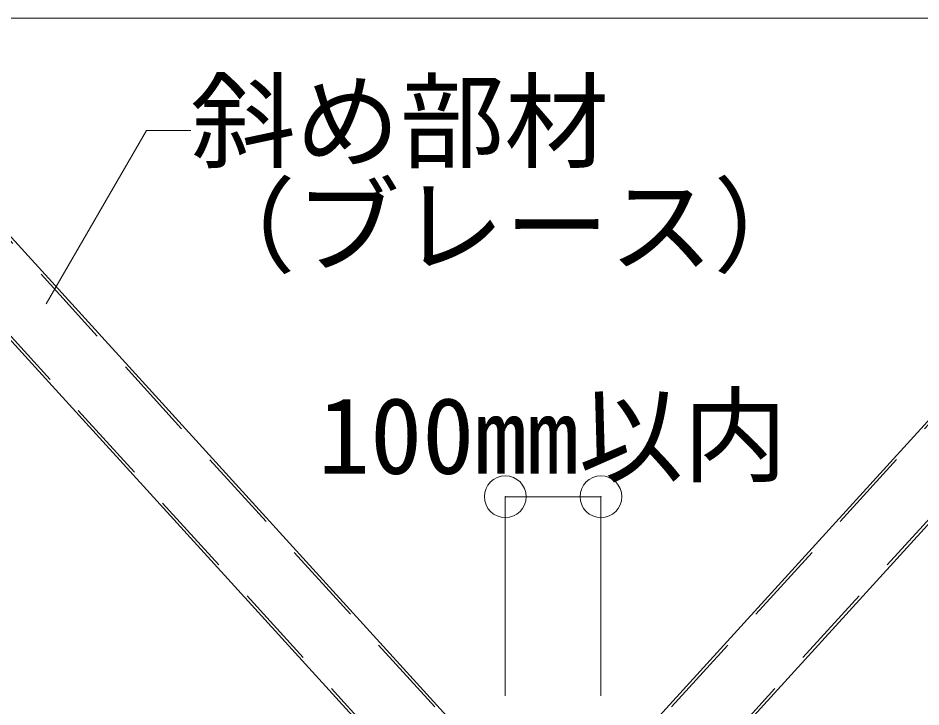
# Model space of a CAD drawing. Units: millimetres on the paper, with parts at other scales. Extents: x -195 to 195, y -140 to 138.
# Drawn here: x -103.68 to -90.72, y 21.87 to 31.77 of the extents above; entities that cross this region are included whole.
import ezdxf
from ezdxf.enums import TextEntityAlignment as Align

# ---------------------------------------------------------------- set-up
doc = ezdxf.new("R2010")
doc.units = ezdxf.units.MM
doc.header["$PDMODE"] = 32
doc.header["$PDSIZE"] = 0.6
doc.linetypes.add('DASHED1', pattern=[1.8, 1.2, -0.6])
for name, color, linetype, lineweight in [('7-4_ブレース・補強材', 3, 'DASHED1', 18), ('7-5_寸法', 4, 'Continuous', 9), ('7-6_文字', 3, 'Continuous', 18), ('7-9_躯体他', 4, 'Continuous', 9)]:
    doc.layers.add(name, color=color, linetype=linetype, lineweight=lineweight)
doc.styles.add('ＭＳ ゴシック', font='')
doc.styles.get('ＭＳ ゴシック').set_extended_font_data('MS Gothic')

msp = doc.modelspace()

# ---------------------------------------------------------------- linework, layer by layer
at = {"layer": '7-4_ブレース・補強材'}
for p, q in [((-105.774, 30.748), (-96.029, 20.038)), ((-86.224, 30.748), (-95.97, 20.038)), ((-106.451, 30.124), (-96.709, 19.419)), ((-85.548, 30.124), (-95.289, 19.419))]:
    msp.add_line(p, q, dxfattribs=at)
at = {"layer": '7-5_寸法', "color": 3, "lineweight": 18}
for p, q in [((-105.745, 30.775), (-95.999, 20.065)), ((-86.254, 30.775), (-95.999, 20.065)), ((-106.48, 30.097), (-96.739, 19.392)), ((-85.518, 30.097), (-95.26, 19.392))]:
    msp.add_line(p, q, dxfattribs=at)
at = {"layer": '7-5_寸法'}
for p, q in [((-96.686, 24.89), (-96, 24.89)), ((-96.686, 24.89), (-96.686, 22.031)), ((-96, 24.89), (-95.312, 24.89)), ((-95.312, 24.89), (-95.312, 22.031))]:
    msp.add_line(p, q, dxfattribs=at)
at = {"layer": '7-5_寸法', "color": 7}
for p in [(-96.686, 24.89), (-95.312, 24.89)]:
    msp.add_point(p, dxfattribs=at)
at = {"layer": '7-6_文字', "color": 7}
for p, q in [((-103.277, 27.659), (-101.839, 30.151)), ((-101.839, 30.151), (-101.198, 30.151))]:
    msp.add_line(p, q, dxfattribs=at)
at = {"layer": '7-9_躯体他'}
msp.add_line((-114.225, 31.766), (-55.735, 31.766), dxfattribs=at)

# ---------------------------------------------------------------- texts
at = {"layer": '7-5_寸法', "style": 'ＭＳ ゴシック'}
msp.add_text('100mm以内', height=1.1, dxfattribs=at).set_placement((-99.375, 24.89), align=Align.BOTTOM_LEFT)
at = {"layer": '7-6_文字', "color": 7, "style": 'ＭＳ ゴシック'}
for s, p in [('斜め部材', (-101.198, 29.401)), ('（ブレース）', (-101.198, 27.901))]:
    msp.add_text(s, height=1.1, dxfattribs=at).set_placement(p, align=Align.BOTTOM_LEFT)

doc.saveas('drawing.dxf')
